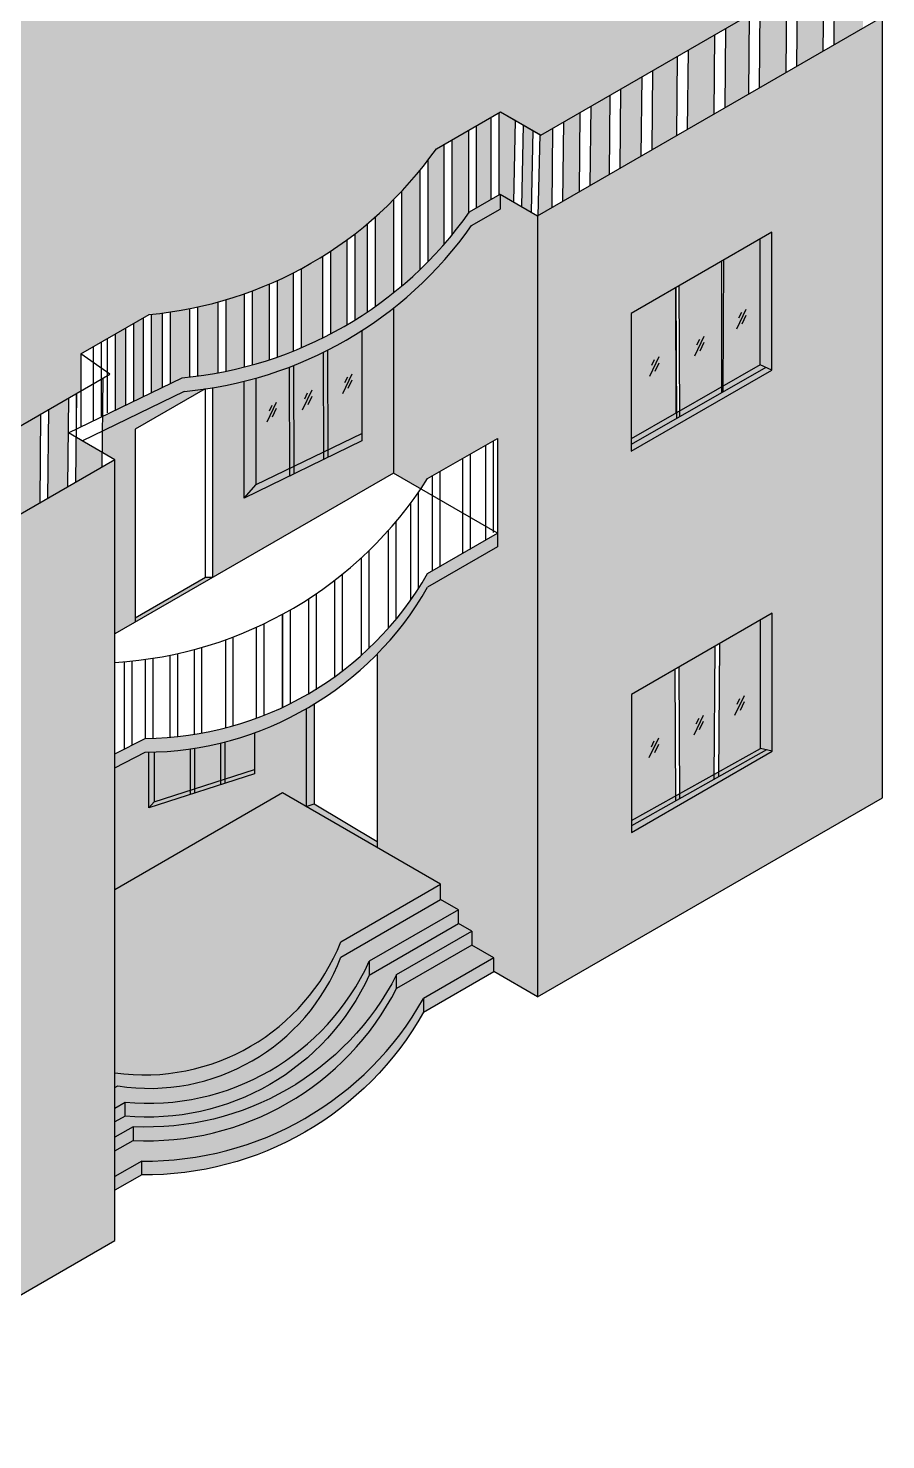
# Model space of a CAD drawing. Header units: millimetres. Extents: x -938220 to 926261, y -44187 to 232552.
# Drawn here: x 874713 to 884040, y 20894 to 36257 of the extents above; entities that cross this region are included whole.
import ezdxf

# ---------------------------------------------------------------- set-up
doc = ezdxf.new("R2010")
doc.units = ezdxf.units.MM
doc.layers.add('DOORS', color=30, linetype='Continuous')
doc.layers.add('R1', color=220, linetype='Continuous')
doc.layers.add('walls', color=7, linetype='Continuous', true_color=0xf8ce8b)
doc.layers.add('WINDOWS', color=7, linetype='Continuous', true_color=0xd4e480)

msp = doc.modelspace()

# ---------------------------------------------------------------- hatches: boundary and pattern name
at = {"layer": 'walls', "ltscale": 5, "transparency": 33554610}
h = msp.add_hatch(color=30, dxfattribs=at)
h.dxf.hatch_style = 1
h.paths.add_polyline_path([(884005.7, 36381.7), (880257.6, 34217.8), (880257.5, 34211.4), (880252, 34214.6), (880252, 25714.6), (884005.7, 27881.7)])
h.paths.add_polyline_path([(882806.2, 29889.2), (882806.2, 28389.2), (881274.1, 27504.6), (881274.1, 29004.6)], flags=16)
h.paths.add_polyline_path([(882222.8, 28111.2), (881752.1, 27846.1), (881751.8, 27900), (882223.2, 28163.6)], flags=0)
h.paths.add_polyline_path([(881269.6, 31652), (881269.6, 33152), (882801.7, 34036.6), (882801.7, 32536.6)], flags=16)
h.paths.add_polyline_path([(875655.8, 31560.9), (871902.2, 29393.8), (871902.2, 20893.8), (875655.8, 23060.9)])
h.paths.add_polyline_path([(873048.4, 26905.5), (873048.4, 28405.5), (874580.5, 29290.1), (874580.5, 27790.1)], flags=16)
h.paths.add_polyline_path([(874584.6, 25142.5), (874584.6, 23642.5), (873052.6, 22757.9), (873052.6, 24257.9)], flags=16)
h.paths.add_polyline_path([(873972.6, 23354.7), (873469.6, 23062.4), (873469.2, 23135.9), (873973, 23425.6)], flags=0)
at = {"layer": 'walls', "ltscale": 5, "true_color": 0xf8f6b0, "transparency": 33554610}
h = msp.add_hatch(color=51, dxfattribs=at)
h.dxf.hatch_style = 1
h.paths.add_polyline_path([(880252, 34214.6), (879845.6, 34449.2), (879845.6, 34287.9), (879536, 34109.1, -0.0724424), (878684.7, 33210.3), (878684.7, 31413.7), (878982.9, 31241.6, 0.0077899), (879057.4, 31354.5), (879815.8, 31792.3), (879815.8, 30760.7), (879815.8, 30610.7), (879057.4, 30172.8, -0.0641648), (878508.2, 29446.2), (878508.2, 27339.7), (879198.9, 26940.9), (879198.9, 26772.6), (879391.8, 26661.2), (879391.8, 26511.2), (879536.3, 26427.8), (879536.3, 26277.8), (879777.4, 26138.6), (879777.4, 25988.6), (880252, 25714.6)])
h.paths.add_polyline_path([(877479.8, 27933.5), (877736.9, 27785), (877736.9, 28849.8, -0.043557), (877174.7, 28589.3), (877174.7, 28142.9), (876025.6, 27771), (876025.6, 28377.7, -0.00281), (875985.5, 28377.2), (875655.8, 28208.9), (875655.8, 26880.4)])
h.paths.add_polyline_path([(878684.7, 31413.7), (878684.7, 33210.3, -0.0246474), (878340, 32965), (878340, 31765), (877062.4, 31143.8), (877062.4, 32414.7, -0.0204969), (876717.6, 32343.8), (876717.6, 30278)])
h.paths.add_polyline_path([(875875, 31891.5), (876636.8, 32331.4, -0.0132318), (876411.1, 32305), (875521.8, 31873.9), (875519.4, 31639.7), (875655.8, 31560.9), (875655.8, 29665), (875875, 29791.5)])
at = {"layer": 'WINDOWS', "ltscale": 5, "true_color": 0xfeeab9, "transparency": 33554610}
h = msp.add_hatch(color=254, dxfattribs=at)
h.dxf.hatch_style = 1
h.set_gradient(color1=(128, 128, 128), color2=(128, 128, 128), tint=1)
h.paths.add_polyline_path([(872112.7, 43634.7), (872162.7, 43605.8), (872159.9, 42752.6), (872600.9, 42919.8), (872600.9, 43095.2), (872600.9, 43916.5), (872650.9, 43945.4), (875003.4, 45303.6), (871652.2, 47264), (860629.6, 40655.4), (863791.1, 38830.2)])
h.paths.add_polyline_path([(879152, 34945.4), (879848.5, 35347.5), (880286.9, 35094.4), (883261.1, 36811.6), (879108.5, 39209.1), (875894.6, 37353.5), (872683.8, 39207.3), (867218.3, 36176.8), (869589.9, 34765.9), (869543.1, 34737.4), (869543.1, 33893.7), (869649.2, 33830.6), (867775.7, 32690.2), (871859.4, 30332.5), (875283.8, 32309.5), (875283.8, 32712.1), (876050.6, 33154.8), (876050.6, 33143.4, 0.2188045)])
h = msp.add_hatch(color=254, dxfattribs=at)
h.dxf.hatch_style = 1
h.set_gradient(color1=(0, 255, 255), color2=(0, 255, 191), tint=1)
h.paths.add_polyline_path([(881755.9, 33432.8), (881269.6, 33152), (881269.6, 31789.7), (881762.2, 32071.5)])
h.paths.add_polyline_path([(882254.1, 33720.4), (881790.4, 33452.7), (881796.7, 32091.2), (882253.5, 32352.6)])
h.paths.add_polyline_path([(882673.1, 33962.4), (882276.8, 33733.6), (882267.7, 32360.8), (882673.1, 32592.7)])
h.paths.add_polyline_path([(882677.6, 29815), (882232.5, 29557.9), (882223.2, 28163.6), (882677.6, 28417.7)])
h.paths.add_polyline_path([(882181.7, 29528.6), (881791.2, 29303.2), (881797.6, 27925.6), (882172.4, 28135.2)])
h.paths.add_polyline_path([(881745, 29276.5), (881274.1, 29004.6), (881274.1, 27633), (881751.8, 27900)])
h.paths.add_polyline_path([(869803.9, 28956.3), (869803.9, 27822.1), (870841.6, 27241.8), (870841.6, 28357.2)])
h.paths.add_polyline_path([(870135.3, 24613.9), (869822.7, 24794.3), (869822.7, 23687.2), (870135.3, 23516.8)])
h.paths.add_polyline_path([(870491, 24408.5), (870135.3, 24613.9), (870135.3, 23516.8), (870472, 23333.3)])
h.paths.add_polyline_path([(870841.6, 24206.1), (870491, 24408.5), (870472, 23333.3), (870841.6, 23131.9)])
h.paths.add_polyline_path([(860839.7, 37926.5), (860673.6, 38022.4), (860673.6, 36977.1), (860839.7, 36878.9)])
h.paths.add_polyline_path([(861150.7, 37746.9), (860839.7, 37926.5), (860839.7, 36878.9), (861142.3, 36700.1)])
h.paths.add_polyline_path([(861484.5, 37554.1), (861150.7, 37746.9), (861142.3, 36700.1), (861484.5, 36497.9)])
h.paths.add_polyline_path([(860925.9, 34126.6), (860613.4, 34307.1), (860613.4, 33214.5), (860925.9, 33036.6)])
h.paths.add_polyline_path([(861230.2, 33951), (860925.9, 34126.6), (860925.9, 33036.6), (861211.2, 32874.2)])
h.paths.add_polyline_path([(861484.5, 33804.1), (861230.2, 33951), (861211.2, 32874.2), (861484.5, 32718.6)])
at = {"layer": 'WINDOWS', "ltscale": 5, "transparency": 33554610}
h = msp.add_hatch(color=6, dxfattribs=at)
h.dxf.hatch_style = 1
h.set_gradient(color1=(128, 128, 128), color2=(128, 128, 128), tint=1)
h.paths.add_polyline_path([(872068.6, 30453.2), (871922.7, 30369), (871922.7, 29405.6), (872058.4, 29483.9)])
h.paths.add_polyline_path([(876468, 33204.2, -0.0124491), (876257.2, 33168.3), (876257.2, 32389.7), (876388.4, 32453.2, 0.0046569), (876468, 32461.2)])
h.paths.add_polyline_path([(876774, 33276, -0.0131498), (876554.6, 33222.2), (876554.6, 32471.5, 0.0129253), (876774, 32505.7)])
h.paths.add_polyline_path([(877062.3, 33365.9, -0.0123471), (876860.6, 33300.7), (876860.6, 32522.5, 0.0120531), (877062.3, 32568.7)])
h.paths.add_polyline_path([(877333.4, 33471.4, -0.0115735), (877149, 33397.3), (877149, 32591.8, 0.0112166), (877333.4, 32647.3)])
h.paths.add_polyline_path([(877594.3, 33593.8, -0.0112674), (877420, 33509.7), (877420, 32676.6, 0.0108346), (877594.3, 32741.8)])
h.paths.add_polyline_path([(877914.3, 33774.9, -0.0157156), (877680.9, 33639.3), (877680.9, 32777.5, 0.0149588), (877914.3, 32884.9)])
h.paths.add_polyline_path([(878178.8, 33954, -0.0126171), (878000.9, 33830.4), (878000.9, 32929.2, 0.0118593), (878178.8, 33028.3)])
h.paths.add_polyline_path([(878398.2, 34125.8, -0.0099149), (878265.5, 34019.1), (878265.5, 33080.6, 0.0091975), (878398.2, 33166.3)])
h.paths.add_polyline_path([(878685.1, 34389.1, -0.0160268), (878484.8, 34200.3), (878484.8, 33226.1, 0.0146007), (878685.1, 33376.9)])
h.paths.add_polyline_path([(878971.9, 34707.7, -0.0177167), (878771.7, 34478.7), (878771.7, 33448.1, 0.0156802), (878971.9, 33628.1)])
h.paths.add_polyline_path([(879232.8, 34992), (879152, 34945.4, -0.0092078), (879058.5, 34817.8), (879058.5, 33713.4, 0.0148981), (879232.8, 33900.7)])
h.paths.add_polyline_path([(879500.2, 35146.5), (879319.4, 35042), (879319.4, 34002.8, 0.0173232), (879500.2, 34239)])
h.paths.add_polyline_path([(879743.9, 35287.1), (879586.8, 35196.5), (879586.8, 34299.8), (879743.9, 34390.5)])
h.paths.add_polyline_path([(880010.3, 35254.1), (879880, 35329.3), (879848.5, 35347.5), (879830.5, 35337.1), (879830.5, 34440.5), (879845.6, 34449.2), (879991.6, 34364.9)])
h.paths.add_polyline_path([(880200.5, 35144.3), (880096.6, 35204.3), (880077.9, 34315.1), (880181.8, 34255.1)])
h.paths.add_polyline_path([(880416.4, 35169.2), (880286.9, 35094.4), (880276.2, 35100.6), (880257.6, 34217.8), (880408.3, 34304.8)])
h.paths.add_polyline_path([(880713.2, 35340.6), (880533.8, 35237), (880525.8, 34372.6), (880705.1, 34476.2)])
h.paths.add_polyline_path([(881038.7, 35528.5), (880830.7, 35408.4), (880822.6, 34544), (881030.6, 34664.1)])
h.paths.add_polyline_path([(882171, 35322.5), (882179, 36186.9), (881889.6, 36019.8), (881881.5, 35155.3)])
h.paths.add_polyline_path([(882545.7, 35538.8), (882553.8, 36403.2), (882296.5, 36254.7), (882288.4, 35390.3)])
h.paths.add_polyline_path([(882953.5, 35774.2), (882961.5, 36638.7), (882671.2, 36471), (882663.2, 35606.6)])
h.paths.add_polyline_path([(883357, 36007.2), (883364, 36752.2), (883261.1, 36811.6), (883079, 36706.5), (883070.9, 35842)])
h.paths.add_polyline_path([(883793.4, 36259.2), (883795.7, 36503), (883480.2, 36685.1), (883474.5, 36075)])
h.paths.add_polyline_path([(883911.9, 36435.9), (883910.8, 36327), (884005.7, 36381.7)])
h = msp.add_hatch(color=6, dxfattribs=at)
h.dxf.hatch_style = 1
h.set_gradient(color1=(128, 128, 128), color2=(128, 128, 128), tint=1)
h.paths.add_polyline_path([(881772.1, 35952), (881503.1, 35796.6), (881495.1, 34932.2), (881764.1, 35087.5)])
h.paths.add_polyline_path([(881385.7, 35728.8), (881156.1, 35596.3), (881148.1, 34731.9), (881377.6, 34864.4)])
at = {"layer": 'WINDOWS', "ltscale": 5, "transparency": 33554562}
h = msp.add_hatch(color=6, dxfattribs=at)
h.dxf.hatch_style = 1
h.set_gradient(color1=(255, 255, 255))
h.paths.add_polyline_path([(879536, 34109.1), (879845.6, 34287.9), (879845.6, 34449.2), (879513.3, 34257.4, -0.2202426), (876388.4, 32453.2), (875523.5, 32034), (875521.8, 31873.9), (876411.1, 32305, 0.2202426)])
h.paths.add_polyline_path([(879057.4, 30172.8), (879815.8, 30610.7), (879815.8, 30760.7), (879057.4, 30322.8, -0.2675132), (875985.5, 28527.2), (875655.8, 28358.9), (875655.8, 28208.9), (875985.5, 28377.2, 0.2675132)])
at = {"layer": 'WINDOWS', "ltscale": 5, "true_color": 0xfeeab9, "transparency": 33554610}
h = msp.add_hatch(color=254, dxfattribs=at)
h.dxf.hatch_style = 1
h.set_gradient(color1=(128, 128, 128), color2=(128, 128, 128), tint=1)
h.paths.add_polyline_path([(881762.8, 31936.8), (881762.2, 32071.5), (881269.6, 31789.7), (881269.6, 31652)])
h.paths.add_polyline_path([(881796.7, 32091.2), (881762.2, 32071.5), (881762.8, 31936.8), (881797.3, 31956.7)])
h.paths.add_polyline_path([(882266.8, 32227.8), (882267.7, 32360.8), (881796.7, 32091.2), (881797.3, 31956.7)])
h.paths.add_polyline_path([(882673.1, 32462.4), (882673.1, 32592.7), (882267.7, 32360.8), (882266.8, 32227.8)])
h.paths.add_polyline_path([(882801.7, 32536.6), (882673.1, 32592.7), (882673.1, 32462.4)])
h.paths.add_polyline_path([(882801.7, 34036.6), (882673.1, 33962.4), (882673.1, 32592.7), (882801.7, 32536.6)])
at = {"layer": 'WINDOWS', "ltscale": 5, "transparency": 33554610}
h = msp.add_hatch(color=6, dxfattribs=at)
h.dxf.hatch_style = 1
h.set_gradient(color1=(128, 128, 128), color2=(128, 128, 128), tint=1)
h.paths.add_polyline_path([(868360.8, 32352.4), (868129.3, 32486.1), (868129.3, 31572), (868360.8, 31438.4)])
h.paths.add_polyline_path([(868676.8, 32170), (868447.4, 32302.4), (868447.4, 31388.4), (868676.8, 31255.9)])
h.paths.add_polyline_path([(868982.9, 31993.3), (868763.4, 32120), (868763.4, 31205.9), (868982.9, 31079.2)])
h.paths.add_polyline_path([(869265.5, 31830.1), (869069.5, 31943.3), (869069.5, 31029.2), (869265.5, 30916)])
h.paths.add_polyline_path([(869537.5, 31673), (869352.1, 31780.1), (869352.1, 30866), (869537.5, 30759)])
h.paths.add_polyline_path([(869910.4, 31457.8), (869624.1, 31623), (869624.1, 30709), (869910.4, 30543.7)])
h.paths.add_polyline_path([(870289.2, 31239.1), (869997, 31407.8), (869997, 30493.7), (870289.2, 30325)])
h.paths.add_polyline_path([(870626.5, 31044.3), (870375.8, 31189.1), (870375.8, 30275), (870626.5, 30130.2)])
h.paths.add_polyline_path([(870953.8, 30855.4), (870713.1, 30994.3), (870713.1, 30080.2), (870953.8, 29941.3)])
h.paths.add_polyline_path([(871235.6, 30692.7), (871040.4, 30805.4), (871040.4, 29891.3), (871235.6, 29778.6)])
h.paths.add_polyline_path([(871523, 30526.7), (871322.2, 30642.7), (871322.2, 29728.6), (871523, 29612.7)])
h.paths.add_polyline_path([(871836.1, 30346), (871609.6, 30476.7), (871609.6, 29562.7), (871836.1, 29431.9)])
h.paths.add_polyline_path([(872389, 30638.2), (872155.2, 30503.2), (872145, 29533.9), (872378.8, 29668.9)])
h.paths.add_polyline_path([(872674.3, 30802.9), (872475.6, 30688.2), (872465.4, 29718.9), (872664.1, 29833.6)])
h.paths.add_polyline_path([(872987.5, 30983.7), (872760.9, 30852.9), (872750.7, 29883.6), (872977.3, 30014.5)])
h.paths.add_polyline_path([(873268.3, 31145.9), (873074.1, 31033.7), (873063.9, 30064.5), (873258.2, 30176.6)])
h.paths.add_polyline_path([(873540.7, 31303.2), (873354.9, 31195.9), (873344.8, 30226.6), (873530.6, 30333.9)])
h.paths.add_polyline_path([(873855.6, 31485), (873627.3, 31353.2), (873617.2, 30383.9), (873845.4, 30515.7)])
h.paths.add_polyline_path([(874175.2, 31669.5), (873942.2, 31535), (873932, 30565.7), (874165, 30700.2)])
h.paths.add_polyline_path([(874493.2, 31853.1), (874261.8, 31719.5), (874251.6, 30750.2), (874483.1, 30883.8)])
h.paths.add_polyline_path([(874850.8, 32059.6), (874579.9, 31903.1), (874569.7, 30933.8), (874840.7, 31090.3)])
h.paths.add_polyline_path([(875153.9, 32234.6), (874937.4, 32109.6), (874927.3, 31140.3), (875143.8, 31265.3)])
h.paths.add_polyline_path([(875519.4, 31639.7), (875235.5, 31803.6), (875230.4, 31315.3), (875517.7, 31481.2)])
h.paths.add_polyline_path([(875771.2, 32993.5), (875657.8, 32928), (875657.8, 32099.1), (875771.2, 32154.1)])
h.paths.add_polyline_path([(875964, 33104.8), (875857.8, 33043.5), (875857.8, 32196), (875964, 32247.5)])
h.paths.add_polyline_path([(876170.6, 33156.6, -0.0070323), (876050.6, 33143.4), (876050.6, 32289.5), (876170.6, 32347.7)])
h = msp.add_hatch(color=256, dxfattribs=at)
h.dxf.hatch_style = 1
h.set_gradient(color1=(0, 255, 255), color2=(0, 255, 191), tint=1)
h.paths.add_polyline_path([(877549.9, 32567.4, -0.0220212), (877190.9, 32448.9), (877190.9, 31292.2), (877555, 31467.9)])
h.paths.add_polyline_path([(877920.4, 32728.5, -0.0205982), (877596.9, 32585.6), (877601.9, 31490.6), (877925.4, 31646.6)])
h.paths.add_polyline_path([(878340, 32965, -0.0250026), (877967.4, 32751.9), (877972.4, 31669.3), (878340, 31846.7)])
h = msp.add_hatch(color=256, dxfattribs=at)
h.dxf.hatch_style = 1
h.set_gradient(color1=(128, 128, 128), color2=(128, 128, 128), tint=1)
h.paths.add_polyline_path([(877190.9, 32448.9, -0.0077435), (877062.4, 32414.7), (877062.4, 31143.8), (877190.9, 31292.2)])
h.paths.add_polyline_path([(877555.4, 31383.5), (877555, 31467.9), (877190.9, 31292.2), (877062.4, 31143.8)])
h.paths.add_polyline_path([(877925.8, 31563.6), (877925.4, 31646.6), (877601.9, 31490.6), (877602.3, 31406.3)])
h.paths.add_polyline_path([(877601.9, 31490.6), (877555, 31467.9), (877555.4, 31383.5), (877602.3, 31406.3)])
h.paths.add_polyline_path([(877972.4, 31669.3), (877925.4, 31646.6), (877925.8, 31563.6), (877972.7, 31586.4)])
h.paths.add_polyline_path([(878340, 31765), (878340, 31846.7), (877972.4, 31669.3), (877972.7, 31586.4)])
h.paths.add_polyline_path([(877596.9, 32585.6, -0.0029306), (877549.9, 32567.4), (877555, 31467.9), (877601.9, 31490.6)])
h.paths.add_polyline_path([(877967.4, 32751.9, -0.0030539), (877920.4, 32728.5), (877925.4, 31646.6), (877972.4, 31669.3)])
h = msp.add_hatch(color=256, dxfattribs=at)
h.dxf.hatch_style = 1
h.set_gradient(color1=(128, 128, 128), color2=(128, 128, 128), tint=1)
h.paths.add_polyline_path([(876641, 30233.8), (876641, 30278), (875875, 29835.8), (875875, 29791.5)])
h.paths.add_polyline_path([(876717.6, 30278), (876641, 30278), (876641, 30233.8)])
at = {"layer": 'WINDOWS', "ltscale": 5, "true_color": 0xfeeab9, "transparency": 33554610}
h = msp.add_hatch(color=254, dxfattribs=at)
h.dxf.hatch_style = 1
h.set_gradient(color1=(128, 128, 128), color2=(128, 128, 128), tint=1)
h.paths.add_polyline_path([(882171.7, 28022.8), (882172.4, 28135.2), (881797.6, 27925.6), (881798.1, 27807.2)])
h.paths.add_polyline_path([(882806.2, 28389.2), (882677.6, 28417.7), (882223.2, 28163.6), (882222.4, 28052.2)])
h.paths.add_polyline_path([(882806.2, 28489.5), (882806.2, 29889.2), (882677.6, 29815), (882677.6, 28417.7)])
h.paths.add_polyline_path([(882806.2, 28489.5), (882677.6, 28417.7), (882806.2, 28389.2)])
h.paths.add_polyline_path([(881751.8, 27900), (881274.1, 27633), (881274.1, 27504.6), (881752.4, 27780.8)])
h.paths.add_polyline_path([(881797.6, 27925.6), (881751.8, 27900), (881752.4, 27780.8), (881798.1, 27807.2)])
h.paths.add_polyline_path([(882223.2, 28163.6), (882172.4, 28135.2), (882171.7, 28022.8), (882222.4, 28052.2)])
at = {"layer": 'WINDOWS', "ltscale": 5, "transparency": 33554610}
h = msp.add_hatch(color=256, dxfattribs=at)
h.dxf.hatch_style = 1
h.set_gradient(color1=(128, 128, 128), color2=(128, 128, 128), tint=1)
edge = h.paths.add_edge_path()
edge.add_arc((875963.5, 31940.3), 3563.2, 299.84849, 301.435)
edge.add_line((877821.8, 28900.1), (877821.8, 27814.7))
edge.add_line((877821.8, 27814.7), (878508.2, 27406))
edge.add_line((878508.2, 27406), (878508.2, 27339.7))
edge.add_line((878508.2, 27339.7), (877736.9, 27785))
edge.add_line((877736.9, 27785), (877736.9, 28849.8))
h = msp.add_hatch(color=256, dxfattribs=at)
h.dxf.hatch_style = 1
h.set_gradient(color1=(0, 255, 255), color2=(0, 255, 191), tint=1)
h.paths.add_polyline_path([(876472.5, 28413.7, -0.0275593), (876081.5, 28379.1), (876081.5, 27835.9), (876474.6, 27963.1)])
h.paths.add_polyline_path([(876802.7, 28477.4, -0.0202718), (876519.5, 28420.8), (876521.6, 27978.3), (876804.6, 28070)])
h.paths.add_polyline_path([(877174.7, 28589.3, -0.0238721), (876849.7, 28489.1), (876851.6, 28085.2), (877174.7, 28189.8)])
h = msp.add_hatch(color=256, dxfattribs=at)
h.dxf.hatch_style = 1
h.set_gradient(color1=(128, 128, 128), color2=(128, 128, 128), tint=1)
h.paths.add_polyline_path([(876519.5, 28420.8, -0.0033356), (876472.5, 28413.7), (876474.6, 27963.1), (876521.6, 27978.3)])
h.paths.add_polyline_path([(876849.7, 28489.1, -0.0033977), (876802.7, 28477.4), (876804.6, 28070), (876851.6, 28085.2)])
h = msp.add_hatch(color=256, dxfattribs=at)
h.dxf.hatch_style = 1
h.set_gradient(color1=(128, 128, 128), color2=(128, 128, 128), tint=1)
h.paths.add_polyline_path([(877174.7, 28142.9), (877174.7, 28189.8), (876081.5, 27835.9), (876025.6, 27771)])
h.paths.add_polyline_path([(876081.5, 28379.1, -0.0039272), (876025.6, 28377.7), (876025.6, 27771), (876081.5, 27835.9)])
at = {"layer": 'WINDOWS', "ltscale": 5, "true_color": 0xfeeab9, "transparency": 33554610}
h = msp.add_hatch(color=254, dxfattribs=at)
h.dxf.hatch_style = 1
h.set_gradient(color1=(128, 128, 128), color2=(128, 128, 128), tint=1)
h.paths.add_polyline_path([(879198.9, 26940.9), (877479.8, 27933.5), (875655.8, 26880.4), (875655.8, 24887.5, 0.3454872), (878114.2, 26314.6)])
h.paths.add_polyline_path([(878422.2, 26101.4), (879391.8, 26661.2), (879198.9, 26772.6), (878114.2, 26146.3, -0.3528133), (875687.4, 24745.2), (875655.8, 24726.9), (875655.8, 24504.3), (875765.5, 24567.6, 0.319702)])
h.paths.add_polyline_path([(878720.2, 25956.6), (879536.3, 26427.8), (879391.8, 26511.2), (878422.2, 25951.4, -0.319702), (875765.5, 24417.6), (875655.8, 24354.3), (875655.8, 24187.4), (875852.7, 24301.1, 0.2945031)])
h.paths.add_polyline_path([(879011.4, 25696.3), (879777.4, 26138.6), (879536.3, 26277.8), (878720.2, 25806.6, -0.2945031), (875852.7, 24151.1), (875655.8, 24037.4), (875655.8, 23758.9), (875947.2, 23927.2, 0.2744046)])
at = {"layer": 'WINDOWS', "ltscale": 5, "transparency": 33554610}
h = msp.add_hatch(color=256, dxfattribs=at)
h.dxf.hatch_style = 1
h.set_gradient(color1=(41, 49, 137), color2=(255, 0, 255), tint=1)
h.paths.add_polyline_path([(879536.3, 26277.8), (879536.3, 26427.8), (878720.2, 25956.6), (878720.2, 25806.6)])
h.paths.add_polyline_path([(879391.8, 26511.2), (879391.8, 26661.2), (878422.2, 26101.4), (878422.2, 25951.4)])
h.paths.add_polyline_path([(879198.9, 26772.6), (879198.9, 26940.9), (878114.2, 26314.6, -0.3454872), (875655.8, 24887.5), (875655.8, 24726.9), (875687.4, 24745.2, 0.3528133), (878114.2, 26146.3)])
h.paths.add_polyline_path([(875765.5, 24567.6), (875655.8, 24504.3), (875655.8, 24354.3), (875765.5, 24417.6)])
h.paths.add_polyline_path([(878422.2, 25951.4), (878422.2, 26101.4, -0.319702), (875765.5, 24567.6), (875765.5, 24417.6, 0.319702)])
h.paths.add_polyline_path([(878720.2, 25806.6), (878720.2, 25956.6, -0.2945031), (875852.7, 24301.1), (875852.7, 24151.1, 0.2945031)])
h = msp.add_hatch(color=256, dxfattribs=at)
h.dxf.hatch_style = 1
h.set_gradient(color1=(41, 49, 137), color2=(255, 0, 255), tint=1)
h.paths.add_polyline_path([(879011.4, 25546.3), (879011.4, 25696.3, -0.2744046), (875947.2, 23927.2), (875947.2, 23777.2, 0.2744046)])
h.paths.add_polyline_path([(879777.4, 25988.6), (879777.4, 26138.6), (879011.4, 25696.3), (879011.4, 25546.3)])
h.paths.add_polyline_path([(875947.2, 23927.2), (875655.8, 23758.9), (875655.8, 23608.9), (875947.2, 23777.2)])
h.paths.add_polyline_path([(875852.7, 24301.1), (875655.8, 24187.4), (875655.8, 24037.4), (875852.7, 24151.1)])

# ---------------------------------------------------------------- linework, layer by layer
at = {"layer": 'DOORS', "ltscale": 5}
for p, q in [((876641, 30278), (876641, 32332)), ((877821.8, 28900.1), (877821.8, 27814.7))]:
    msp.add_line(p, q, dxfattribs=at)
for points in [[(876717.6, 32343.8), (876717.6, 30278), (876641, 30278), (875875, 29835.8)], [(876636.8, 32331.4), (875875, 31891.5), (875875, 29791.5)], [(878504.1, 29442), (878508.2, 29439.7), (878508.2, 27339.7)]]:
    msp.add_lwpolyline(points, dxfattribs=at)
at = {"layer": 'R1', "ltscale": 5}
for p, q in [((883365.1, 36871.7), (883357, 36007.2)), ((883482.5, 36939.5), (883474.5, 36075)), ((882961.5, 36638.7), (882953.5, 35774.2)), ((883079, 36706.5), (883070.9, 35842)), ((882671.2, 36471), (882663.2, 35606.6)), ((882553.8, 36403.2), (882545.7, 35538.8)), ((882179, 36186.9), (882171, 35322.5)), ((882296.5, 36254.7), (882288.4, 35390.3)), ((881772.1, 35952), (881764.1, 35087.5)), ((881889.6, 36019.8), (881881.5, 35155.3)), ((881503.1, 35796.6), (881495.1, 34932.2)), ((881385.7, 35728.8), (881377.6, 34864.4)), ((881038.7, 35528.5), (881030.6, 34664.1)), ((881156.1, 35596.3), (881148.1, 34731.9)), ((880713.2, 35340.6), (880705.1, 34476.2)), ((880830.7, 35408.4), (880822.6, 34544)), ((880010.3, 35254.1), (879991.6, 34364.9)), ((880096.6, 35204.3), (880077.9, 34315.1)), ((880533.8, 35237), (880525.8, 34372.6)), ((880200.5, 35144.3), (880181.8, 34255.1)), ((880276.2, 35100.6), (880257.5, 34211.4)), ((880416.4, 35169.2), (880408.3, 34304.8)), ((871859.4, 30332.5), (875600.9, 32492.6)), ((875517.7, 31481.2), (875527.9, 32450.5)), ((875230.4, 31315.3), (875240.5, 32284.6)), ((875238.1, 31967.9), (875238.1, 32283.1)), ((874927.3, 31140.3), (874937.4, 32109.6)), ((875143.8, 31265.3), (875153.9, 32234.6)), ((874840.7, 31090.3), (874850.8, 32059.6))]:
    msp.add_line(p, q, dxfattribs=at)
at = {"layer": 'R1', "color": 6, "ltscale": 5}
for p, q in [((879830.5, 35337.1), (879830.5, 34440.5)), ((879586.8, 35196.5), (879586.8, 34299.8)), ((879743.9, 35287.1), (879743.9, 34390.5)), ((879319.4, 35042), (879319.4, 34002.8)), ((879500.2, 35146.5), (879500.2, 34239)), ((879232.8, 34992), (879232.8, 33900.7)), ((879058.5, 34817.8), (879058.5, 33713.4)), ((878971.9, 34707.7), (878971.9, 33628.1)), ((878771.7, 34478.7), (878771.7, 33448.1)), ((878685.1, 34389.1), (878685.1, 33376.9)), ((878398.2, 34125.8), (878398.2, 33166.3)), ((878484.8, 34200.3), (878484.8, 33226.1)), ((878178.8, 33954), (878178.8, 33028.3)), ((878265.5, 34019.1), (878265.5, 33080.6)), ((878000.9, 33830.4), (878000.9, 32929.2)), ((877914.3, 33774.9), (877914.3, 32884.9)), ((877420, 33509.7), (877420, 32676.6)), ((877594.3, 33593.8), (877594.3, 32741.8)), ((877680.9, 33639.3), (877680.9, 32777.5)), ((877062.3, 33365.9), (877062.3, 32568.7)), ((877149, 33397.3), (877149, 32591.8)), ((877333.4, 33471.4), (877333.4, 32647.3)), ((876468, 33204.2), (876468, 32461.2)), ((876554.6, 33222.2), (876554.6, 32471.5)), ((876774, 33276), (876774, 32505.7)), ((876860.6, 33300.7), (876860.6, 32522.5)), ((875857.8, 33043.5), (875857.8, 32196)), ((875964, 33104.8), (875964, 32247.5)), ((876050.6, 33143.4), (876050.6, 32289.5)), ((876170.6, 33156.6), (876170.6, 32347.7)), ((876257.2, 33168.3), (876257.2, 32389.7)), ((875571.2, 32878), (875571.2, 32071.1)), ((875657.8, 32928), (875657.8, 32099.1)), ((875771.2, 32993.5), (875771.2, 32154.1)), ((875420.5, 32791), (875420.5, 31984.1)), ((875507.1, 32841), (875507.1, 32034.1)), ((875283.8, 32712.1), (875283.8, 31917.8))]:
    msp.add_line(p, q, dxfattribs=at)
msp.add_lwpolyline([(875600.9, 32492.6), (875283.8, 32712.1), (876027.1, 33141.2, 0.2202426), (879152, 34945.4), (879848.5, 35347.5), (880286.9, 35094.4), (884040.5, 37261.6)], format="xyb", dxfattribs=at)
at = {"layer": 'R1', "ltscale": 5}
msp.add_lwpolyline([(880252, 35114.6), (880286.9, 35094.4), (879880, 35329.3)], dxfattribs=at)
at = {"layer": 'R1', "color": 6, "ltscale": 5}
msp.add_arc((876002.3, 36730.3), 4294.5, 275.15865, 324.84135, dxfattribs=at)
at = {"layer": 'walls', "ltscale": 5}
msp.add_line((880252, 34214.6), (884005.7, 36381.7), dxfattribs=at)
at = {"layer": 'walls', "color": 254, "ltscale": 5, "true_color": 0xfeeab9}
for p, q in [((879845.6, 34449.2), (879845.6, 34287.9)), ((879536, 34109.1), (879845.6, 34287.9)), ((875149.9, 31853), (876388.4, 32453.2)), ((875299.9, 31766.4), (876411.1, 32305))]:
    msp.add_line(p, q, dxfattribs=at)
for points in [[(879513.3, 34257.4), (879845.6, 34449.2), (880252, 34214.6), (880252, 25714.6), (884005.7, 27881.7), (884005.7, 36381.7), (879108.5, 39209.1), (875894.6, 37353.5)], [(882801.7, 32536.6), (882801.7, 34036.6), (881269.6, 33152), (881269.6, 31652), (882801.7, 32536.6), (882673.1, 32592.7), (881269.6, 31789.7)], [(882806.2, 28389.2), (882806.2, 29889.2), (881274.1, 29004.6), (881274.1, 27504.6), (882806.2, 28389.2), (882677.6, 28417.7), (882677.6, 29815)], [(877736.9, 28849.8), (877736.9, 27785), (877821.8, 27814.7), (878508.2, 27406)]]:
    msp.add_lwpolyline(points, dxfattribs=at)
at = {"layer": 'walls', "ltscale": 5}
for points in [[(878684.7, 33210.3), (878684.7, 31413.7), (875655.8, 29665)], [(867005, 23721.1), (871902.2, 20893.8), (875655.8, 23060.9), (875655.8, 31560.9), (875149.9, 31853)], [(875655.8, 31560.9), (871902.2, 29393.8), (871902.2, 20893.8)], [(879057.4, 30322.8), (879815.8, 30760.7), (878684.7, 31413.7)]]:
    msp.add_lwpolyline(points, dxfattribs=at)
at = {"layer": 'walls', "color": 254, "ltscale": 5, "true_color": 0xfeeab9}
msp.add_lwpolyline([(875655.8, 29355, 0.2403708), (879057.4, 31354.5), (879815.8, 31792.3), (879815.8, 30760.7), (879815.8, 30610.7)], format="xyb", dxfattribs=at)
msp.add_arc((876025, 36582), 4294.5, 275.15865, 324.84135, dxfattribs=at)
at = {"layer": 'WINDOWS', "ltscale": 5}
for p, q in [((882673.1, 32592.7), (882673.1, 33962.4)), ((882519.7, 33196.6), (882416.9, 32981.2)), ((882470.8, 33164), (882440.3, 33100.2)), ((882519.7, 33129), (882475.9, 33037.3)), ((882062, 32902.8), (881959.2, 32687.4)), ((882013.1, 32870.2), (881982.6, 32806.3)), ((882062, 32835.2), (882018.2, 32743.5)), ((881571.6, 32680.8), (881468.9, 32465.4)), ((881522.8, 32648.2), (881492.3, 32584.3)), ((881571.6, 32613.1), (881527.9, 32521.5)), ((877190.9, 31292.2), (877190.9, 32448.9)), ((878233.7, 32493.5), (878130.9, 32278.2)), ((878184.8, 32460.9), (878154.4, 32397.1)), ((878233.7, 32425.9), (878190, 32334.2)), ((882737.4, 32564.7), (881269.6, 31724.9)), ((877062.4, 31143.8), (877062.4, 32414.7)), ((877796, 32316.8), (877693.2, 32101.5)), ((877747.1, 32284.3), (877716.6, 32220.4)), ((877411.2, 32184.4), (877308.5, 31969)), ((877362.4, 32151.8), (877331.9, 32087.9)), ((877411.2, 32116.7), (877367.5, 32025.1)), ((877796, 32249.2), (877752.2, 32157.6)), ((879687.8, 31718.4), (879687.8, 30686.8)), ((879770.5, 31766.2), (879770.5, 30769.3)), ((879436.6, 31573.4), (879436.6, 30541.8)), ((879519.3, 31621.2), (879519.3, 30584)), ((879106.5, 31382.9), (879106.5, 30351.2)), ((879189.3, 31430.6), (879189.3, 30393.4)), ((878953.9, 31199.6), (878953.9, 30152.9)), ((878871.1, 31085.4), (878871.1, 30030.8)), ((878711.6, 30885.1), (878711.6, 29822.3)), ((878628.9, 30790.1), (878628.9, 29725.7)), ((879815.8, 30610.7), (879057.4, 30172.8)), ((878333.7, 30491.3), (878333.7, 29429.8)), ((878416.4, 30569.3), (878416.4, 29505.9)), ((878128.1, 30314), (878128.1, 29260)), ((878045.4, 30248.7), (878045.4, 29198.6)), ((877761.6, 30047.8), (877761.6, 29014.1)), ((877844.4, 30102.9), (877844.4, 29056.3)), ((877562.5, 29925.9), (877562.5, 28906.1)), ((877192.5, 29736), (877192.5, 28745.8)), ((877275.3, 29774.6), (877275.3, 28788)), ((876598.9, 29516.9), (876598.9, 28584.2)), ((876856.9, 29592.8), (876856.9, 28641)), ((876939.6, 29630.6), (876939.6, 28663.5)), ((875756.7, 29362.2), (875756.7, 28410.4)), ((875839.4, 29369.9), (875839.4, 28452.6)), ((875985.5, 29387.4), (875985.5, 28527.2)), ((876068.3, 29399.5), (876068.3, 28528.7)), ((876252.3, 29432.4), (876252.3, 28538.8)), ((876335, 29449.8), (876335, 28546.5)), ((876516.1, 29494), (876516.1, 28570.2)), ((882498.9, 28992.1), (882396.1, 28776.7)), ((882450, 28959.5), (882419.5, 28895.6)), ((882498.9, 28924.5), (882455.1, 28832.8)), ((882055.5, 28778.4), (881952.7, 28563)), ((882006.6, 28745.8), (881976.1, 28681.9)), ((882055.5, 28710.8), (882011.7, 28619.1)), ((881567, 28529.6), (881464.2, 28314.3)), ((881518.1, 28497.1), (881487.6, 28433.2)), ((881567, 28462), (881523.3, 28370.4)), ((876025.6, 27771), (876025.6, 28377.7)), ((881274.1, 27633), (882677.6, 28417.7)), ((882741.9, 28403.4), (881274.1, 27577)), ((877479.8, 27933.5), (875655.8, 26880.4)), ((875765.5, 24417.6), (875655.8, 24354.3)), ((875852.7, 24301.1), (875655.8, 24187.4)), ((875947.2, 23927.2), (875655.8, 23758.9)), ((875947.2, 23777.2), (875655.8, 23608.9))]:
    msp.add_line(p, q, dxfattribs=at)
at = {"layer": 'WINDOWS', "color": 177, "ltscale": 5, "true_color": 0x293189}
for p, q in [((882254.1, 33727.2), (882253.5, 32287.8)), ((882276.8, 33733.6), (882267.3, 32295.7)), ((881790.4, 33452.7), (881797, 32026.6)), ((877920.4, 32728.5), (877925.8, 31559.3)), ((877967.4, 32751.9), (877972.7, 31586.4)), ((877596.9, 32585.6), (877602.3, 31406.3)), ((877549.9, 32567.4), (877555.4, 31379.2)), ((882181.7, 29528.6), (882172.1, 28082.6)), ((882232.5, 29559.8), (882222.8, 28111.2)), ((881745, 29276.5), (881752.1, 27846.1)), ((881791.2, 29303.2), (881797.8, 27871.9)), ((876802.7, 28477.4), (876804.8, 28023.2)), ((876849.7, 28489.1), (876851.8, 28038.4)), ((876472.5, 28413.7), (876474.8, 27916.4)), ((876519.5, 28420.8), (876521.8, 27931.6))]:
    msp.add_line(p, q, dxfattribs=at)
msp.add_lwpolyline([(881762.2, 32071.5), (881755.9, 33432.8), (881762.5, 32006.9)], dxfattribs=at)
at = {"layer": 'WINDOWS', "ltscale": 5}
for points in [[(878340, 32965), (878340, 31765), (877062.4, 31143.8), (877190.9, 31292.2), (878340, 31846.7)], [(877479.8, 29879.5), (877479.8, 28865.9), (877479.8, 29879.5)], [(877174.7, 28589.3), (877174.7, 28142.9), (876025.6, 27771), (876081.5, 27835.9)], [(876081.5, 28379.1), (876081.5, 27835.9), (877174.7, 28189.8)], [(878114.2, 26146.3), (879198.9, 26772.6), (879198.9, 26940.9), (877479.8, 27933.5)], [(878422.2, 25951.4), (879391.8, 26511.2), (879391.8, 26661.2), (879198.9, 26772.6)], [(879536.3, 26427.8), (879536.3, 26277.8), (878720.2, 25806.6)], [(880252, 25714.6), (879777.4, 25988.6), (879777.4, 26138.6), (879536.3, 26277.8)], [(879777.4, 26138.6), (879011.4, 25696.3), (879011.4, 25546.3), (879777.4, 25988.6)]]:
    msp.add_lwpolyline(points, dxfattribs=at)
for points in [[(875655.8, 28358.9), (875985.5, 28527.2, 0.2675132), (879057.4, 30322.8)], [(875655.8, 28208.9), (875985.5, 28377.2, 0.2675132), (879057.4, 30172.8)], [(875655.8, 24887.5, 0.3454872), (878114.2, 26314.6), (879198.9, 26940.9)], [(879391.8, 26661.2), (878422.2, 26101.4), (878422.2, 25951.4, -0.319702), (875765.5, 24417.6), (875765.5, 24567.6)], [(875655.8, 24037.4), (875852.7, 24151.1, 0.2945031), (878720.2, 25806.6), (878720.2, 25956.6), (879536.3, 26427.8), (879391.8, 26511.2)], [(875655.8, 24726.9), (875687.4, 24745.2, 0.3528133), (878114.2, 26146.3)], [(875655.8, 24504.3), (875765.5, 24567.6, 0.319702), (878422.2, 26101.4)], [(878720.2, 25956.6, -0.2945031), (875852.7, 24301.1), (875852.7, 24151.1)], [(879011.4, 25546.3, -0.2744046), (875947.2, 23777.2), (875947.2, 23927.2, 0.2744046), (879011.4, 25696.3)]]:
    msp.add_lwpolyline(points, format="xyb", dxfattribs=at)

doc.saveas('drawing.dxf')
